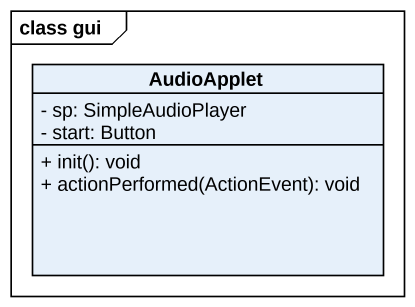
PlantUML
@startuml
mainframe class gui
hide circle
hide empty members
skinparam classAttributeIconSize 0
class AudioApplet {
  - sp: SimpleAudioPlayer
  - start: Button
  + init(): void
  + actionPerformed(ActionEvent): void
}
@enduml
